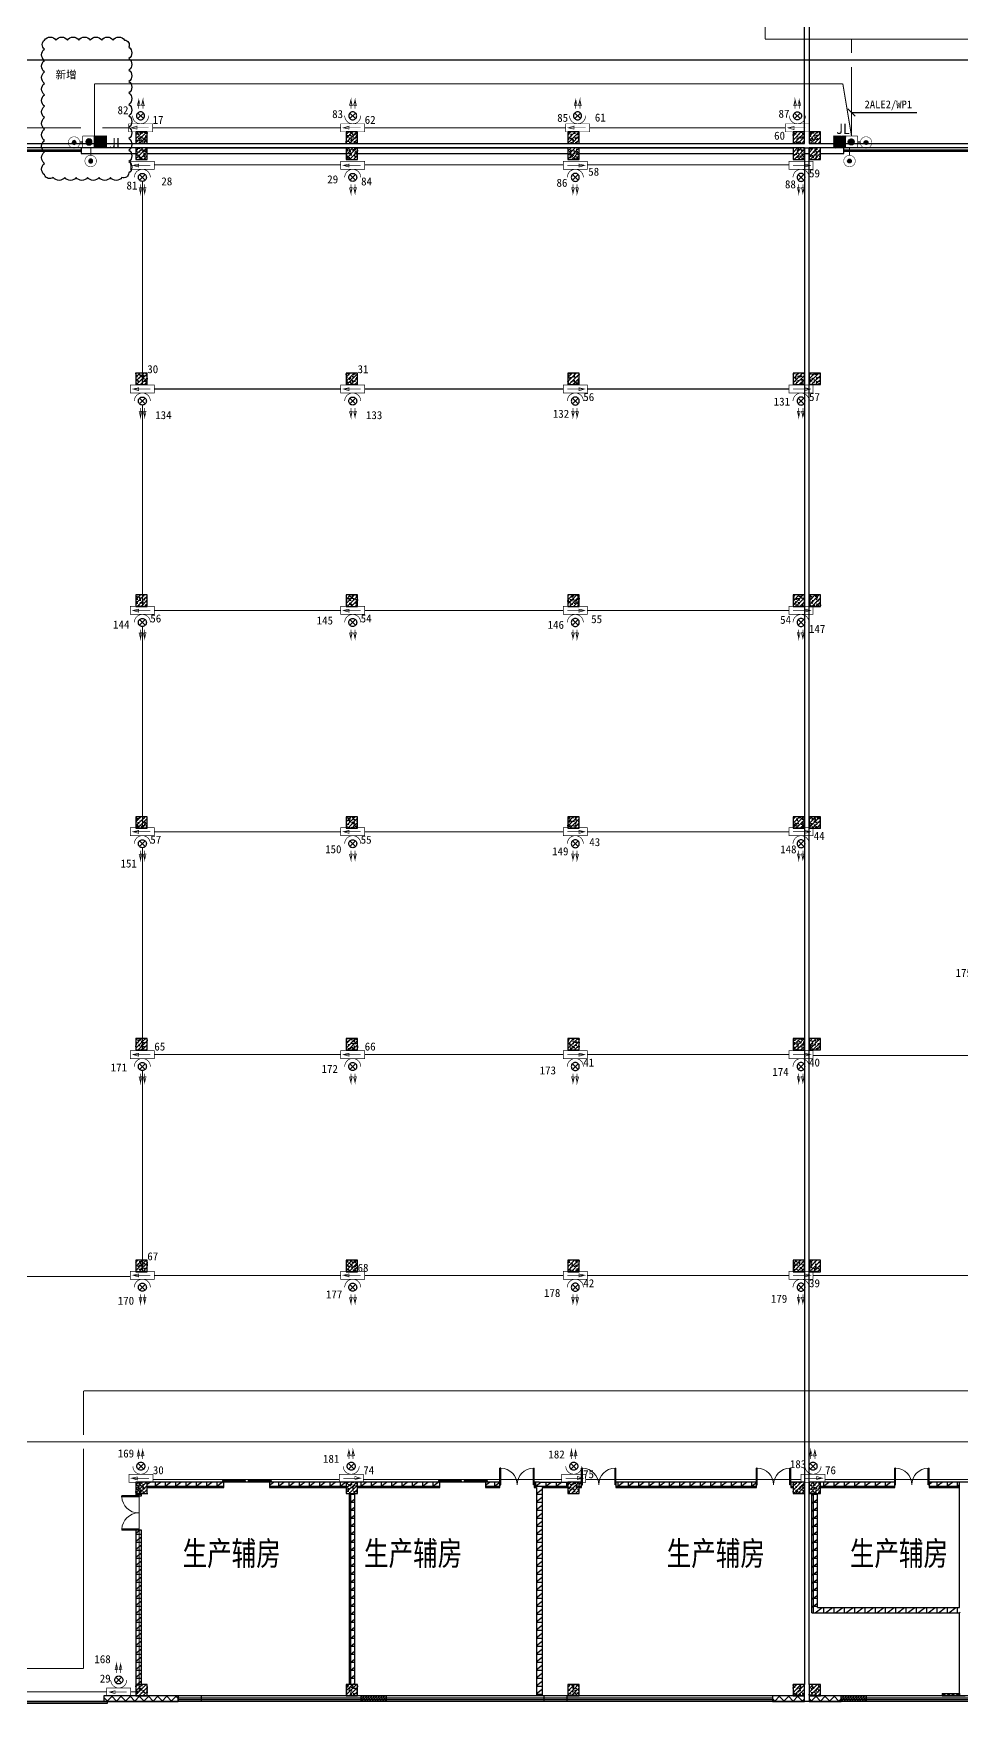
# Model space of a CAD drawing. Header units: millimetres. Extents: x -633009578 to 5705885, y -633235091 to 2571734.
# Drawn here: x 3063186 to 3103796, y 1855664 to 1928709 of the extents above; entities that cross this region are included whole.
import ezdxf

# ---------------------------------------------------------------- set-up
doc = ezdxf.new("R2010")
doc.units = ezdxf.units.MM
doc.header["$LTSCALE"] = 1000
doc.header["$MEASUREMENT"] = 0
doc.linetypes.add('DASH', pattern=[0.35, 0.25, -0.1])
doc.layers.get('0').update_dxf_attribs({"color": 9})
for name, color, linetype in [('000000000000电气', 7, 'Continuous'), ('3T_WOOD', 21, 'Continuous'), ('A-COLUM(柱)', 255, 'Continuous'), ('A-DOOR(门）', 4, 'Continuous'), ('A-F-AREA(计算)', 5, 'Continuous'), ('A-FLOR(看线)', 8, 'Continuous'), ('A-HATH(填充)', 8, 'Continuous'), ('A-TEXT(房间)', 243, 'Continuous'), ('A-WALL(墙)', 255, 'Continuous'), ('A-WINDOW（窗）', 4, 'Continuous'), ('WALL', 9, 'Continuous'), ('电-强电平面-标注', 3, 'Continuous'), ('电-强电平面-线缆', 3, 'Continuous'), ('设备-照明', 3, 'Continuous'), ('设备-箱柜', 3, 'Continuous')]:
    doc.layers.add(name, color=color, linetype=linetype)
doc.styles.add('_TCH', font='simhei.ttf', dxfattribs={"width": 0.75, "bigfont": 'hztxt.shx'})
doc.styles.add('ELEC-DIM', font='simhei.ttf')
doc.styles.add('IDQSTYLE', font='simhei.ttf', dxfattribs={"width": 0.707, "bigfont": 'hztxt.shx'})
doc.styles.add('宋体', font='simhei.ttf')
pattern_1 = [(45, (1908179.395743424, 677977.51603476), (-56.1266007566822, 56.12660075668221), [])]
pattern_2 = [(0, (597621.4751960391, 677977.5160347573), (0, 350), []), (37.875, (598021.4751960391, 677977.5160347573), (-169.61527734408, 218.0766567528281), []), (90, (598021.4751960391, 677977.5160347573), (-450, 2.755455298081545e-14), [])]
pattern_3 = [(45, (597821.4751960391, 677977.5160347573), (-200.0002033111466, 200.0002033111467), []), (135, (597821.4751960391, 677977.5160347573), (-200.0002033111467, -200.0002033111466), [])]

# ---------------------------------------------------------------- blocks, each defined once
blk = doc.blocks.new('HC000078')
at = {"color": 0, "linetype": 'Continuous', "const_width": 0.2}
for points in [[(-3.750000000000028, 1.25), (3.75, 1.25), (3.75, -1.25), (-3.750000000000028, -1.25), (-3.750000000000028, 1.25)], [(2.5, 0), (-2.500000000000028, 0)]]:
    blk.add_lwpolyline(points, dxfattribs=at)
blk.add_lwpolyline([(2.917016710174721, 0), (1.120131515022848, 0.3984556212736834), (1.120131515022848, -0.539087017017323)], close=True, dxfattribs=at)
at = {"color": 0, "style": 'IDQSTYLE', "width": 0.7}
blk.add_attdef('PSFHATT', (5.75, -1.25), '', height=2.5, dxfattribs=at)
blk = doc.blocks.new('HC000064')
at = {"color": 0, "linetype": 'Continuous'}
for p, q in [((-0.8838834764831063, -0.8838834764831063), (0.8838834764831063, 0.8838834764831063)), ((-0.8838834764830494, 0.8838834764831063), (0.8838834764831631, -0.8838834764831063))]:
    blk.add_line(p, q, dxfattribs=at)
at = {"color": 0, "linetype": 'Continuous', "const_width": 0.2}
blk.add_lwpolyline([(5.710751695749348e-14, 2.499999999999886, 0.1989123673796647), (-1.767766952966326, 1.767766952966327, 0.1989123673796613), (-2.5, 1.951292859901378e-16, 0.1989123673796761), (-1.767766952966326, -1.76776695296644, 0.1989123673796782), (5.594010226827932e-14, -2.500000000000227)], format="xyb", dxfattribs=at)
for points in [[(2.226896073527712, 0.5659208660671311), (5.003498004369476, 0.5624686703930024), (3.296463286048663, 1.009912150058199), (3.185957433181557, 0.1260038671447887), (5.003498004369476, 0.5624686703930024)], [(2.224443767981995, -0.721123763554715), (5.001045698823816, -0.7245759592289005), (3.294010980502946, -0.2771324795636474), (3.18350512763584, -1.161040762477114), (5.001045698823816, -0.7245759592289005)]]:
    blk.add_lwpolyline(points, dxfattribs=at)
at = {"color": 0, "linetype": 'Continuous'}
for centre, radius, start, end in [((1.199040866595169e-14, -7.105427357601002e-14), 1.250000000000069, 135.0000000000036, 179.9999999999968), ((-2.259303855112194e-14, -1.740829702612245e-13), 1.250000000000117, 89.99999999999898, 134.9999999999991), ((-9.10937991704941e-14, -1.740829702612245e-13), 1.250000000000117, 45.00000000000085, 89.99999999999582), ((-1.252331571777177e-13, -7.088774012231625e-14), 1.250000000000068, 3.249254662582951e-12, 44.99999999999639), ((-2.284838984678572e-13, -5.684341886080801e-14), 1.250000000000172, 315.0000000000093, 2.605510395054555e-12), ((-2.264854970235319e-14, -5.695444116327053e-14), 1.250000000000034, 179.9999999999974, 225.0000000000007), ((-2.270406085358445e-14, -1.338928967697939e-13), 1.24999999999998, 224.9999999999983, 270.000000000001), ((-9.131584377541913e-14, 3.996802888650564e-15), 1.250000000000118, 270.0000000000042, 315.0000000000028)]:
    blk.add_arc(centre, radius, start, end, dxfattribs=at)
at = {"color": 0, "style": 'IDQSTYLE', "width": 0.7}
blk.add_attdef('PSFHATT', (7.003498004369476, -2.500000010000227), '', height=2.5, dxfattribs=at)
blk = doc.blocks.new('*X287')
at = {"color": 0, "linetype": 'Continuous'}
for p, q in [((236.0206220574499, 320.0249076624117), (237.378127662451, 321.3824132674129)), ((236.0683141725853, 320.496863846259), (236.9061714786037, 321.3347211522775)), ((236.1016244846389, 319.6816460208888), (237.721389303974, 321.3014108402239)), ((236.2512206413302, 319.4069781088681), (237.9960572159946, 321.1518146835326)), ((236.4546819671401, 319.1861753659661), (238.2168599588967, 320.9483533577227)), ((236.710333914097, 319.0175632442111), (238.3854720806517, 320.6927014107658)), ((237.0274190887965, 318.9103843501987), (238.4926509746641, 320.3756162360663)), ((237.4411960024395, 318.8998971951298), (238.503138129733, 319.9618393224233))]:
    blk.add_line(p, q, dxfattribs=at)
blk = doc.blocks.new('*X288')
at = {"color": 0, "linetype": 'Continuous'}
for p, q in [((234.7655414724513, 317.9212989399893), (239.3433150387835, 322.4990725063215)), ((234.7655414724513, 318.3455630087012), (238.9190509700716, 322.4990725063215)), ((234.7655414724513, 318.7698270774131), (238.4947869013596, 322.4990725063215)), ((234.7655414724513, 319.1940911461251), (238.0705228326477, 322.4990725063215)), ((234.7655414724513, 319.618355214837), (237.6462587639358, 322.4990725063215)), ((234.7655414724513, 320.0426192835489), (237.2219946952239, 322.4990725063215)), ((234.7655414724513, 320.4668833522609), (236.797730626512, 322.4990725063215)), ((234.7655414724513, 320.8911474209728), (236.3734665578, 322.4990725063215)), ((234.7655414724513, 321.3154114896847), (235.9492024890881, 322.4990725063215)), ((234.7655414724513, 321.7396755583966), (235.5249384203761, 322.4990725063215)), ((234.7655414724513, 322.1639396271086), (235.1006743516642, 322.4990725063215)), ((234.7675791074955, 317.4990725063215), (239.7655414724513, 322.4970348712774)), ((235.1918431762074, 317.4990725063215), (239.7655414724513, 322.0727708025654)), ((235.6161072449193, 317.4990725063215), (239.7655414724513, 321.6485067338535)), ((236.0403713136312, 317.4990725063215), (239.7655414724513, 321.2242426651416)), ((236.4646353823431, 317.4990725063215), (239.7655414724513, 320.7999785964296)), ((236.8888994510551, 317.4990725063215), (239.7655414724513, 320.3757145277177)), ((237.313163519767, 317.4990725063215), (239.7655414724513, 319.9514504590058)), ((237.7374275884789, 317.4990725063215), (239.7655414724513, 319.5271863902939)), ((238.1616916571909, 317.4990725063215), (239.7655414724513, 319.1029223215819)), ((238.5859557259028, 317.4990725063215), (239.7655414724513, 318.67865825287)), ((239.0102197946147, 317.4990725063215), (239.7655414724513, 318.2543941841581)), ((239.4344838633266, 317.4990725063215), (239.7655414724513, 317.8301301154461))]:
    blk.add_line(p, q, dxfattribs=at)
blk = doc.blocks.new('HC000436')
at = {"color": 0, "linetype": 'Continuous'}
blk.add_line((-2.5, 0), (2.5, 0), dxfattribs=at)
at = {"color": 0, "linetype": 'Continuous', "const_width": 0.3}
for points in [[(2.5, 0), (2.5, 5), (-2.5, 5), (-2.5, 0)], [(-2.5, 0), (-2.5, -5), (2.5, -5)], [(2.5, -5), (2.5, 0)]]:
    blk.add_lwpolyline(points, dxfattribs=at)
at = {"color": 0, "linetype": 'Continuous'}
blk.add_circle((0, -2.361578653910044), 1.25, dxfattribs=at)
at = {"color": 0, "linetype": 'Continuous', "rotation": 180}
blk.add_blockref('*X288', (237.2655414724512, 322.4990725063214), dxfattribs=at)
at = {"color": 0, "linetype": 'Continuous'}
blk.add_blockref('*X287', (-237.2655414724513, -322.4990725063215), dxfattribs=at)
at = {"color": 0, "style": 'IDQSTYLE', "width": 0.7}
blk.add_attdef('PSFHATT', (4.5, -5), '', height=2.5, dxfattribs=at)
blk = doc.blocks.new('*X290')
at = {"color": 0, "linetype": 'Continuous'}
for p, q in [((345.9396703441159, 231.3883717918953), (346.8559364392781, 232.3046378870575)), ((346.0001760270881, 231.8731415435793), (346.371166687594, 232.2441322040853)), ((346.06646209552, 231.0908994745874), (347.153408756586, 232.1778461356533)), ((346.2827710366403, 230.8829443469958), (347.3613638841776, 231.961537194533)), ((346.5911216184944, 230.7670308601379), (347.4772773710355, 231.653186612679)), ((347.1377250094184, 230.88937018235), (347.3549380488233, 231.1065832217549))]:
    blk.add_line(p, q, dxfattribs=at)
blk = doc.blocks.new('HC000448')
at = {"color": 0, "linetype": 'Continuous', "const_width": 0.2000000000000002}
blk.add_lwpolyline([(-2.377408307652388, 0, 1), (2.422591692347567, 0, 1)], format="xyb", close=True, dxfattribs=at)
at = {"color": 0, "linetype": 'Continuous'}
blk.add_circle((0, 0), 0.7803404143294566, dxfattribs=at)
blk.add_blockref('*X290', (-346.7053415061296, -231.5389667250438), dxfattribs=at)
at = {"color": 0, "style": 'IDQSTYLE', "width": 0.7}
blk.add_attdef('PSFHATT', (4.422591702347566, -2.400000009999977), '', height=2.5, dxfattribs=at)
blk = doc.blocks.new('$TCHSYS$WIN2D')
for p, q in [((-0.5, 0.5), (0.5, 0.5)), ((-0.5, 0.5), (-0.4999999999999999, -0.5)), ((0.5, 0.5), (0.4999999999999998, -0.5)), ((0.5, 0.1666666666666666), (-0.5, 0.1666666666666666)), ((0.5, -0.1666666666666667), (-0.5, -0.1666666666666667)), ((-0.4999999999999999, -0.5), (0.5, -0.5))]:
    blk.add_line(p, q)
blk = doc.blocks.new('$DorLib2D$00000126')
at = {"color": 0, "linetype": 'Continuous'}
for p, q in [((-0.5319999999956053, 0.5), (-0.5319999999956053, 0.900000000000091)), ((0.5320000000047003, 0.900000000000091), (0.5320000000047003, 0.5000000000002274))]:
    blk.add_line(p, q, dxfattribs=at)
at = {"color": 0, "linetype": 'DASH'}
for p, q in [((-0.5319999999956053, 0.900000000000091), (0.5320000000047003, 0.900000000000091)), ((-0.5319999999956053, 0.5), (0.5320000000047003, 0.5000000000002274))]:
    blk.add_line(p, q, dxfattribs=at)
blk = doc.blocks.new('$DorLib2D$00000002')
for p, q in [((-0.5, -5.684341886080802e-17), (-0.5000000000000007, 0.4875)), ((-0.4750000000000007, 0.4875), (-0.5000000000000007, 0.4875)), ((-0.475, -2.842170943040401e-17), (-0.4750000000000007, 0.4875)), ((0.475, -2.842170943040401e-17), (0.4750000000000007, 0.4875)), ((0.4750000000000007, 0.4875), (0.5000000000000007, 0.4875)), ((0.5, -5.684341886080802e-17), (0.5000000000000007, 0.4875)), ((-0.5, -5.684341886080802e-17), (-0.475, -2.842170943040401e-17)), ((0.5, -5.684341886080802e-17), (0.475, -2.842170943040401e-17))]:
    blk.add_line(p, q)
at = {"lineweight": 13}
for centre, start, end in [((-0.4875, -4.263256414560601e-17), 0, 88.53071641864632), ((0.4875, -4.263256414560601e-17), 91.4692835813537, 180)]:
    blk.add_arc(centre, 0.4875, start, end, dxfattribs=at)
blk = doc.blocks.new('$DORLIB2D$00000127')
at = {"color": 0}
for points in [[(-0.5333333333328483, 0.7948983154366971), (-0.5333333333328483, 0.690405644187237)], [(-0.03333333333284827, 0.7948983154366971), (-0.5333333333328483, 0.7948983154366971)], [(-0.03333333333284827, 0.7948983154366971), (-0.03333333333284827, 0.690405644187237)], [(0.5333333333328483, 0.7948983154366971), (0.03333333333284827, 0.7948983154366971)], [(0.03333333333284827, 0.7948983154366971), (0.03333333333284827, 0.690405644187237)], [(0.5333333333328483, 0.7948983154366971), (0.5333333333328483, 0.690405644187237)], [(-0.03333333333284827, 0.690405644187237), (-0.5333333333328483, 0.690405644187237)], [(0.5, 0.4999999999999858), (-0.5, 0.4999999999999858)], [(0.5333333333328483, 0.690405644187237), (0.03333333333284827, 0.690405644187237)]]:
    blk.add_lwpolyline(points, dxfattribs=at)
blk = doc.blocks.new('$DorLib2D$00000213')
at = {"color": 0, "linetype": 'DASH', "const_width": 0.02}
blk.add_lwpolyline([(0.5, 3.552713678800501e-15), (-0.5, 3.552713678800501e-15)], dxfattribs=at)
blk = doc.blocks.new('_FZH')
h = blk.add_hatch()
h.set_pattern_fill('钢筋混凝土', color=256, scale=0.1, style=0)
h.set_pattern_definition([(45, (0, 0), (-0.1767766952966369, 0.1767766952966369), []), (50, (0, 0), (0.7172601826007535, -0.06275213498259512), [0.07500000000000001, -0.8250000000000001]), (355, (0, 0), (-0.138751333613, 0.7521921337000119), [0.06, -0.66]), (100.4514, (0.05977168000000001, -0.00522934), (0.5785093817140216, 0.6894395420609536), [0.06374019, -0.701142112]), (46.1842, (0, 0.2), (1.067241048625645, -0.1655190143290181), [0.1125, -1.2375]), (96.6356, (0.088936745, 0.186206693), (0.9346627055487033, 0.9741178709004418), [0.095610288, -1.051713]), (351.1842, (0, 0.2), (0.9346619451336272, 0.9741186009253247), [0.09000000000000001, -0.9900000000000001]), (21, (0.1, 0.15), (0.5969070521184617, -0.4026188906653388), [0.07500000000000001, -0.8250000000000001]), (326, (0.1, 0.15), (0.2433153319215824, 0.7251500450468529), [0.06, -0.66]), (71.4514, (0.149742233, 0.116448394), (0.84022262858149, 0.3225304967099524), [0.06374019, -0.701142112]), (37.50000000000001, (0, 0), (0.01215985531729062, 0.3328938538313115), [0, -0.652, 0, -0.67, 0, -0.6625000000000001]), (7.499999999999999, (0, 0), (0.2630695374421486, 0.3944117118823603), [0, -0.382, 0, -0.637, 0, -0.2525]), (-32.5, (-0.223, 0), (0.533822436172409, -0.02255487173437976), [0, -0.25, 0, -0.78, 0, -1.035]), (-42.5, (-0.323, 0), (0.5831861693423862, 0.1001049823323177), [0, -0.325, 0, -0.518, 0, -0.735])])
h.paths.add_polyline_path([(-0.5, -0.5), (0.5, -0.5), (0.5, 0.5), (-0.5, 0.5)])
blk.add_lwpolyline([(-0.5, -0.5), (0.5, -0.5), (0.5, 0.5), (-0.5, 0.5)], close=True)

msp = doc.modelspace()

# ---------------------------------------------------------------- hatches: boundary and pattern name
at = {"layer": '3T_WOOD'}
h = msp.add_hatch(dxfattribs=at)
h.set_pattern_fill('ANSI31', color=256, scale=50)
h.set_pattern_definition(pattern_1)
h.paths.add_polyline_path([(3077520.046425787, 1855999.596922419), (3078620.046425787, 1855999.596922419), (3078620.046425787, 1855759.596922419), (3077520.046425787, 1855759.596922419)])
h = msp.add_hatch(dxfattribs=at)
h.set_pattern_fill('ANSI31', color=256, scale=50)
h.set_pattern_definition(pattern_1)
h.paths.add_polyline_path([(3098520.015021772, 1855999.596922419), (3099620.015021772, 1855999.596922419), (3099620.015021772, 1855759.596922419), (3098520.015021772, 1855759.596922419)])
at = {"layer": 'A-HATH(填充)'}
h = msp.add_hatch(dxfattribs=at)
h.set_pattern_fill('空心砖', color=256, scale=100, style=0)
h.set_pattern_definition(pattern_2)
h.paths.add_polyline_path([(3068169.994031749, 1865349.596922424), (3068169.994031749, 1865109.596922423), (3071519.994031997, 1865109.596922408), (3071519.994031996, 1865349.596922421)])
h = msp.add_hatch(dxfattribs=at)
h.set_pattern_fill('空心砖', color=256, scale=100, style=0)
h.set_pattern_definition(pattern_2)
h.paths.add_polyline_path([(3076869.994031749, 1865109.59692242), (3076869.994031749, 1865349.596922424), (3073519.994031996, 1865349.596922421), (3073519.994031996, 1865109.596922408)])
h = msp.add_hatch(dxfattribs=at)
h.set_pattern_fill('空心砖', color=256, scale=100, style=0)
h.set_pattern_definition(pattern_2)
h.paths.add_polyline_path([(3077369.994031749, 1865349.596922424), (3077369.994031749, 1865109.596922436), (3080969.994031488, 1865109.596922411), (3080969.994031489, 1865349.596922438)])
h = msp.add_hatch(dxfattribs=at)
h.set_pattern_fill('空心砖', color=256, scale=100, style=0)
h.set_pattern_definition(pattern_2)
h.paths.add_polyline_path([(3082969.994031996, 1865109.596922411), (3083599.994031488, 1865109.596922411), (3083599.994031488, 1865349.596922438), (3082969.994031997, 1865349.596922438)])
h = msp.add_hatch(dxfattribs=at)
h.set_pattern_fill('空心砖', color=256, scale=100, style=0)
h.set_pattern_definition(pattern_2)
h.paths.add_polyline_path([(3085319.994031726, 1865349.596922424), (3085099.994031488, 1865349.596922438), (3085099.994031488, 1865109.596922411), (3085199.994031739, 1865109.596922437), (3085319.994031735, 1865189.596922415)])
h = msp.add_hatch(dxfattribs=at)
h.set_pattern_fill('空心砖', color=256, scale=100, style=0)
h.set_pattern_definition(pattern_2)
h.paths.add_polyline_path([(3085319.994031735, 1865189.596922415), (3085199.994031739, 1865109.596922437), (3085199.994031727, 1855999.596922424), (3085439.994031727, 1855999.596922424), (3085439.994031739, 1865109.596922384)])
h = msp.add_hatch(dxfattribs=at)
h.set_pattern_fill('空心砖', color=256, scale=100, style=0)
h.set_pattern_definition(pattern_2)
h.paths.add_polyline_path([(3086569.994031749, 1865109.596922417), (3086569.994031749, 1865349.596922424), (3085319.994031726, 1865349.596922424), (3085319.994031735, 1865189.596922415), (3085439.994031739, 1865109.596922384)])
h = msp.add_hatch(dxfattribs=at)
h.set_pattern_fill('空心砖', color=256, scale=100, style=0)
h.set_pattern_definition(pattern_2)
h.paths.add_polyline_path([(3087069.994031749, 1865349.596922424), (3087069.994031749, 1865109.596922429), (3087169.994031996, 1865109.596922431), (3087169.994031996, 1865349.596922431)])
h = msp.add_hatch(dxfattribs=at)
h.set_pattern_fill('空心砖', color=256, scale=100, style=0)
h.set_pattern_definition(pattern_2)
h.paths.add_polyline_path([(3088669.994031996, 1865109.596922431), (3094819.994031488, 1865109.596922431), (3094819.994031488, 1865349.596922431), (3088669.994031996, 1865349.596922431)])
h = msp.add_hatch(dxfattribs=at)
h.set_pattern_fill('空心砖', color=256, scale=100, style=0)
h.set_pattern_definition(pattern_2)
h.paths.add_polyline_path([(3096419.994031749, 1865109.596922429), (3096419.994031749, 1865349.596922429), (3096319.994031488, 1865349.596922431), (3096319.994031488, 1865109.596922431)])
h = msp.add_hatch(dxfattribs=at)
h.set_pattern_fill('空心砖', color=256, scale=100, style=0)
h.set_pattern_definition(pattern_2)
h.paths.add_polyline_path([(3097619.994031749, 1865349.596922424), (3097619.994031749, 1865109.596922477), (3100869.994031996, 1865109.596922386), (3100869.994031997, 1865349.596922414)])
h = msp.add_hatch(dxfattribs=at)
h.set_pattern_fill('空心砖', color=256, scale=100, style=0)
h.set_pattern_definition(pattern_2)
h.paths.add_polyline_path([(3103709.994031727, 1865349.596922424), (3102369.994031996, 1865349.596922401), (3102369.994031997, 1865109.596922373), (3103709.994031727, 1865109.596922424)])
h = msp.add_hatch(dxfattribs=at)
h.set_pattern_fill('空心砖', color=256, scale=100, style=0)
h.set_pattern_definition(pattern_2)
h.paths.add_polyline_path([(3067909.994031214, 1864849.596922424), (3067669.994031214, 1864849.596922424), (3067669.994031223, 1864749.596922615), (3067909.994031223, 1864749.596922615)])
h = msp.add_hatch(dxfattribs=at)
h.set_pattern_fill('空心砖', color=256, scale=100, style=0)
h.set_pattern_definition(pattern_2)
h.paths.add_polyline_path([(3076999.994031748, 1856499.596922424), (3077239.994031748, 1856499.596922424), (3077239.99403174, 1864849.596922424), (3076999.99403174, 1864849.596922424)])
h = msp.add_hatch(dxfattribs=at)
h.set_pattern_fill('空心砖', color=256, scale=100, style=0)
h.set_pattern_definition(pattern_2)
h.paths.add_polyline_path([(3097489.994031863, 1864849.596922424), (3097249.994031947, 1864849.596922424), (3097249.994031947, 1859629.596922464), (3097489.994031863, 1859869.596922465)])
h = msp.add_hatch(dxfattribs=at)
h.set_pattern_fill('空心砖', color=256, scale=100, style=0)
h.set_pattern_definition(pattern_2)
h.paths.add_polyline_path([(3067909.994031182, 1856499.596922424), (3067909.994031223, 1863249.596922615), (3067669.994031223, 1863249.596922615), (3067669.994031182, 1856499.596922424)])
h = msp.add_hatch(dxfattribs=at)
h.set_pattern_fill('空心砖', color=256, scale=100, style=0)
h.set_pattern_definition(pattern_2)
h.paths.add_polyline_path([(3097489.994031863, 1859869.596922465), (3097249.994031947, 1859629.596922464), (3103709.994031716, 1859629.596922464), (3103789.994031724, 1859749.596922451), (3103709.994031728, 1859869.596922465)])
h = msp.add_hatch(dxfattribs=at)
h.set_pattern_fill('多孔材料', color=256, scale=50, style=0)
h.set_pattern_definition([(45, (597721.4751960391, 677977.5160347573), (-100.0001016555733, 100.0001016555733), []), (135, (597721.4751960391, 677977.5160347573), (-100.0001016555733, -100.0001016555733), [])])
h.paths.add_polyline_path([(3102949.994031699, 1855999.596922424), (3103709.994031727, 1855999.596922424), (3103709.994031727, 1856099.596922424), (3102949.994031699, 1856099.596922424)])
h = msp.add_hatch(dxfattribs=at)
h.set_pattern_fill('多孔材料', color=256, scale=100, style=0)
h.set_pattern_definition(pattern_3)
h.paths.add_polyline_path([(3066269.986826288, 1855759.59692243), (3069519.983537002, 1855759.59692243), (3069519.983537002, 1855999.596922419), (3066269.986826288, 1855999.596922419)])
h = msp.add_hatch(dxfattribs=at)
h.set_pattern_fill('多孔材料', color=256, scale=100, style=0)
h.set_pattern_definition(pattern_3)
h.paths.add_polyline_path([(3096919.994031749, 1855999.596922424), (3095519.983537002, 1855999.596922419), (3095519.983537002, 1855759.59692243), (3096919.994031749, 1855759.596922424)])
h = msp.add_hatch(dxfattribs=at)
h.set_pattern_fill('多孔材料', color=256, scale=100, style=0)
h.set_pattern_definition(pattern_3)
h.paths.add_polyline_path([(3097119.994031749, 1855759.596922424), (3098520.015021987, 1855759.596922426), (3098520.015021987, 1855999.596922424), (3097119.994031749, 1855999.596922424)])

# ---------------------------------------------------------------- linework, layer by layer
at = {"layer": '3T_WOOD'}
for points in [[(3077520.046425787, 1855999.596922419), (3078620.046425787, 1855999.596922419), (3078620.046425787, 1855759.596922419), (3077520.046425787, 1855759.596922419)], [(3098520.015021772, 1855999.596922419), (3099620.015021772, 1855999.596922419), (3099620.015021772, 1855759.596922419), (3098520.015021772, 1855759.596922419)]]:
    msp.add_lwpolyline(points, close=True, dxfattribs=at)
at = {"layer": 'A-DOOR(门）'}
msp.add_line((3061769.986825959, 1855759.596922424), (3066269.986825959, 1855759.596922424), dxfattribs=at)
at = {"layer": 'A-F-AREA(计算)'}
msp.add_lwpolyline([(3029879.971570265, 1991839.59697076), (3164159.971570265, 1991839.59697076), (3164159.971570265, 1855759.59697076), (3029879.971570265, 1855759.59697076)], close=True, dxfattribs=at)
at = {"layer": 'A-FLOR(看线)'}
for points in [[(3096919.994031749, 1923899.596922424), (3096919.994031749, 1991599.596922424)], [(3097119.994031751, 1991099.596922424), (3097119.994031751, 1923899.596922424)], [(3030619.994031749, 1923899.596922424), (3096919.994031749, 1923899.596922424)], [(3096919.994031747, 1923699.596923012), (3058969.994032061, 1923699.596913596)], [(3096919.994031747, 1923699.596923012), (3096919.994031747, 1856499.596923012)], [(3097119.994031751, 1923899.596922424), (3163419.994031749, 1923899.596922424)], [(3163419.994031749, 1923699.596922424), (3097119.994031749, 1923699.596923012)], [(3097119.994031749, 1856499.596923012), (3097119.994031749, 1923699.596923012)]]:
    msp.add_lwpolyline(points, dxfattribs=at)
at = {"layer": 'A-WALL(墙)'}
for p, q in [((3067669.994031977, 1923699.596922276), (3065269.994031996, 1923699.596922261)), ((3065269.994031996, 1923699.596922261), (3065269.994031996, 1923459.596922261)), ((3065269.994031996, 1923459.596922261), (3067669.994031977, 1923459.596922254)), ((3068169.994031977, 1923699.596922261), (3076869.994031977, 1923699.596922266)), ((3068169.994031977, 1923459.596922261), (3076869.994031977, 1923459.59692226)), ((3077369.994031977, 1923699.596922271), (3086569.994031977, 1923699.596922274)), ((3077369.994031977, 1923459.596922271), (3086569.994031977, 1923459.596922269)), ((3087069.994031977, 1923699.596922289), (3096419.994031977, 1923699.596922264)), ((3087069.994031977, 1923459.596922289), (3096419.994031977, 1923459.596922259)), ((3096919.994031977, 1923699.596922034), (3097119.994031977, 1923699.596922499)), ((3096919.994031977, 1923459.596922034), (3097119.994031977, 1923459.596922378)), ((3098649.994031488, 1923699.596922263), (3097619.994031977, 1923699.596922384)), ((3097619.994031977, 1923459.596922132), (3098649.994031489, 1923459.596922262)), ((3098649.994031489, 1923459.596922262), (3098649.994031488, 1923699.596922263)), ((3071519.994031996, 1865349.596922421), (3068169.994031, 1865349.59692245)), ((3068169.994031, 1865109.596922365), (3071519.994031997, 1865109.596922408)), ((3071519.994031997, 1865109.596922408), (3071519.994031996, 1865349.596922421)), ((3076869.994031976, 1865349.596922383), (3073519.994031996, 1865349.596922421)), ((3073519.994031996, 1865349.596922421), (3073519.994031996, 1865109.596922408)), ((3073519.994031996, 1865109.596922408), (3076869.994031977, 1865109.596922495)), ((3080969.994031489, 1865349.596922438), (3077369.994031976, 1865349.596922367)), ((3077369.994031977, 1865109.596922374), (3080969.994031488, 1865109.596922411)), ((3080969.994031488, 1865109.596922411), (3080969.994031489, 1865349.596922438)), ((3083599.994031488, 1865349.596922438), (3082969.994031997, 1865349.596922438)), ((3082969.994031997, 1865349.596922438), (3082969.994031996, 1865109.596922411)), ((3082969.994031996, 1865109.596922411), (3083599.994031488, 1865109.596922411)), ((3083599.994031488, 1865109.596922411), (3083599.994031488, 1865349.596922438)), ((3085319.994031726, 1865349.596922424), (3085099.994031488, 1865349.596922438)), ((3085099.994031488, 1865349.596922438), (3085099.994031488, 1865109.596922411)), ((3085099.994031488, 1865109.596922411), (3085199.994031739, 1865109.596922437)), ((3085199.994031739, 1865109.596922437), (3085199.994031727, 1855999.596922424)), ((3085319.994031726, 1865349.596922424), (3086569.994031977, 1865349.596922381)), ((3085439.994031739, 1865109.596922384), (3086569.994031977, 1865109.596922706)), ((3085439.994031739, 1865109.596922384), (3085439.994031727, 1855999.596922424)), ((3087169.994031996, 1865349.596922431), (3087069.994031977, 1865349.596921934)), ((3087069.994031977, 1865109.5969235), (3087169.994031996, 1865109.596922431)), ((3087169.994031996, 1865109.596922431), (3087169.994031996, 1865349.596922431)), ((3094819.994031488, 1865349.596922431), (3088669.994031996, 1865349.596922431)), ((3088669.994031996, 1865349.596922431), (3088669.994031996, 1865109.596922431)), ((3088669.994031996, 1865109.596922431), (3094819.994031488, 1865109.596922431)), ((3094819.994031488, 1865109.596922431), (3094819.994031488, 1865349.596922431)), ((3096419.994031, 1865349.596922399), (3096319.994031488, 1865349.596922431)), ((3096319.994031488, 1865349.596922431), (3096319.994031488, 1865109.596922431)), ((3096319.994031488, 1865109.596922431), (3096419.994031, 1865109.596921182)), ((3100869.994031997, 1865349.596922414), (3097619.994031977, 1865349.596922501)), ((3097619.994031976, 1865109.596922398), (3100869.994031996, 1865109.596922386)), ((3100869.994031996, 1865109.596922386), (3100869.994031997, 1865349.596922414)), ((3103709.994031727, 1865349.596922424), (3102369.994031996, 1865349.596922401)), ((3102369.994031996, 1865349.596922401), (3102369.994031997, 1865109.596922373)), ((3102369.994031997, 1865109.596922373), (3103709.994031727, 1865109.596922424)), ((3103709.994031728, 1859869.596922465), (3103709.994031728, 1865349.596922258)), ((3103709.994031727, 1865109.596922424), (3103709.994031727, 1865349.596922424)), ((3104819.994031997, 1865349.596922258), (3103709.994031728, 1865349.596922258)), ((3067669.994030988, 1864849.596922453), (3067669.994031223, 1864749.596922615)), ((3067669.994031223, 1864749.596922615), (3067909.994031223, 1864749.596922615)), ((3067909.994031223, 1864749.596922615), (3067909.994031084, 1864849.596922453)), ((3076999.994031704, 1864849.596922453), (3076999.994031781, 1856499.596922453)), ((3077239.994031762, 1864849.596922453), (3077239.994031738, 1856499.596922453)), ((3097249.994031947, 1859629.596922464), (3097249.994031942, 1864849.596922453)), ((3097489.994031863, 1859869.596922465), (3097489.994031909, 1864849.596922453)), ((3067909.994031223, 1863249.596922615), (3067669.994031223, 1863249.596922615)), ((3067669.994031223, 1863249.596922615), (3067669.994031182, 1856499.596922424)), ((3067909.994031182, 1856499.596922424), (3067909.994031223, 1863249.596922615)), ((3097489.994031863, 1859869.596922465), (3103709.994031728, 1859869.596922465)), ((3097249.994031947, 1859629.596922464), (3103709.994031716, 1859629.596922464)), ((3103709.994031727, 1855999.596922424), (3103709.994031716, 1859629.596922464)), ((3102949.994031699, 1856099.596922424), (3103709.994031727, 1856099.596922424)), ((3102949.994031699, 1856099.596922424), (3102949.994031699, 1855999.596922424)), ((3103709.994031727, 1856099.596922424), (3103709.994031727, 1855999.596922424)), ((3085439.994031727, 1855999.596922424), (3085199.994031727, 1855999.596922424)), ((3102949.994031699, 1855999.596922424), (3103709.994031727, 1855999.596922424)), ((3103709.994031727, 1855999.596922424), (3103949.994031727, 1855999.596922424))]:
    msp.add_line(p, q, dxfattribs=at)
at = {"layer": 'A-WINDOW（窗）'}
for points in [[(3070519.983537002, 1855999.596922417), (3070519.983537002, 1855759.596922424)], [(3078620.046425732, 1855999.596922417), (3078620.046425732, 1855759.596922417)], [(3085519.983537002, 1855999.596922417), (3085519.983537002, 1855759.596922424)], [(3086519.983537002, 1855999.596922417), (3086519.983537002, 1855759.596922424)], [(3099620.015021718, 1855999.596922417), (3099620.015021718, 1855759.596922417)]]:
    msp.add_lwpolyline(points, dxfattribs=at)
at = {"layer": 'WALL'}
for p, q in [((3069519.983537002, 1855999.596922419), (3066269.986826288, 1855999.596922419)), ((3066269.986826288, 1855999.596922419), (3066269.986826288, 1855759.59692243)), ((3066269.986826288, 1855759.59692243), (3069519.983537002, 1855759.59692243)), ((3069519.983537002, 1855759.59692243), (3069519.983537002, 1855999.596922419)), ((3096919.994031749, 1855999.596922424), (3095519.983537002, 1855999.596922419)), ((3095519.983537002, 1855999.596922419), (3095519.983537002, 1855759.59692243)), ((3095519.983537002, 1855759.59692243), (3096919.994031749, 1855759.596922424)), ((3096919.994031749, 1855759.596922424), (3096919.994031749, 1855999.596922424)), ((3098520.015021987, 1855999.596922424), (3097119.994031749, 1855999.596922424)), ((3097119.994031749, 1855999.596922424), (3097119.994031749, 1855759.596922424)), ((3097119.994031749, 1855759.596922424), (3098520.015021987, 1855759.596922426)), ((3098520.015021987, 1855759.596922426), (3098520.015021987, 1855999.596922424))]:
    msp.add_line(p, q, dxfattribs=at)
at = {"layer": '电-强电平面-标注'}
for p, q in [((3098821.113665622, 1925407.099025767), (3099139.311717157, 1925088.900974233)), ((3098980.212691389, 1925248), (3099455, 1925248)), ((3099455, 1925248), (3101837.911392405, 1925248))]:
    msp.add_line(p, q, dxfattribs=at)
at = {"layer": '电-强电平面-线缆', "color": 1, "linetype": 'Continuous', "const_width": 45}
for points in [[(3095200, 1933256.5), (3095200, 1928461)], [(3095200, 1928461), (3134173, 1928461)], [(3098980.212691389, 1927846.5), (3098980.212691389, 1928461)], [(3039182.328569722, 1927546.5), (3135444.994031751, 1927546.5)], [(3098980.212691389, 1924225.716538575), (3098980.212691389, 1927246.5)], [(3059160.962689796, 1924579.127688774), (3065266.965312505, 1924579.127688774)], [(3066199.190487617, 1924579.127688774), (3067350.804717849, 1924579.127688774)], [(3068401.00471785, 1924579.127688774), (3076631.899546778, 1924579.127688774)], [(3077682.099546778, 1924579.127688774), (3086468.893284732, 1924579.127688774)], [(3087519.093284732, 1924579.127688774), (3096088.456525051, 1924579.127688774)], [(3098888, 1923378.470249488), (3098888, 1923700.716538575)], [(3099242.712691389, 1923959.5), (3099365.378984269, 1923959.500000001)], [(3068478.247174757, 1922962.5), (3076631.899546778, 1922962.5)], [(3077682.099546778, 1922962.5), (3086370.906715268, 1922962.5)], [(3087421.106715268, 1922962.5), (3096246.891587653, 1922962.5)], [(3067953.247174757, 1913331.609897556), (3067953.247174757, 1922238.618347273)], [(3068478.247174757, 1913156.509897556), (3076631.899546778, 1913156.509897556)], [(3077682.099546778, 1913156.509897556), (3086370.906715268, 1913156.509897556)], [(3087421.106715268, 1913156.509897556), (3096246.891587653, 1913156.509897556)], [(3067953.247174757, 1903647.397309944), (3067953.247174757, 1912456.409897556)], [(3068478.247174757, 1903472.297309944), (3076631.899546778, 1903472.297309944)], [(3077682.099546778, 1903472.297309944), (3086370.906715268, 1903472.297309944)], [(3087421.106715268, 1903472.297309944), (3096246.891587653, 1903472.297309944)], [(3067953.247174757, 1893971.180584435), (3067953.247174757, 1902772.197309944)], [(3068478.247174757, 1893796.080584435), (3076631.899546778, 1893796.080584435)], [(3077682.099546778, 1893796.080584435), (3086370.906715268, 1893796.080584435)], [(3087421.106715268, 1893796.080584435), (3096246.891587653, 1893796.080584435)], [(3067953.247174757, 1884226.031014055), (3067953.247174757, 1893095.980584435)], [(3068478.247174757, 1884050.931014055), (3076631.899546778, 1884050.931014055)], [(3077682.099546778, 1884050.931014055), (3086370.906715268, 1884050.931014055)], [(3087421.106715268, 1884050.931014055), (3096246.891587653, 1884050.931014055)], [(3097296.891587653, 1884012.5), (3106646.447928197, 1884012.5)], [(3067953.247174757, 1874573.592391969), (3067953.247174757, 1883350.831014055)], [(3062179, 1874343.5), (3067428.247174757, 1874343.5)], [(3068478.247174757, 1874388.748194267), (3076631.899546778, 1874388.748194267)], [(3077682.099546778, 1874388.748194267), (3086370.906715268, 1874388.748194267)], [(3087421.106715268, 1874388.748194267), (3096246.791587653, 1874388.748194267)], [(3097296.991587653, 1874388.748194267), (3106619.994031748, 1874388.748194267)], [(3065384.5, 1869340.5), (3116447.990601299, 1869340.5)], [(3065384.5, 1867415.5), (3065384.5, 1869340.5)], [(3062806.5, 1867115.5), (3105170.79056165, 1867115.5)], [(3065384.5, 1857200.5), (3065384.5, 1866815.5)], [(3067813.5, 1856179), (3067813.5, 1865346.01603479)], [(3068413.047928197, 1865467.51603476), (3076567.347928197, 1865467.51603476)], [(3077617.547928197, 1865467.51603476), (3086302.847928197, 1865467.51603476)], [(3087353.047928197, 1865467.51603476), (3096771.847928197, 1865467.51603476)], [(3097822.047928197, 1865467.51603476), (3104864.895743424, 1865467.51603476)], [(3060210.5, 1857200.5), (3065384.5, 1857200.5)], [(3052708.899530581, 1856179), (3066396.199530581, 1856179)], [(3067446.399530581, 1856179), (3067813.5, 1856179)]]:
    msp.add_lwpolyline(points, dxfattribs=at)
at = {"layer": '电-强电平面-线缆', "color": 6, "linetype": 'ByBlock', "const_width": 45}
for points in [[(3065865.658682332, 1924225.716538575), (3065865.658682332, 1926510.174211852)], [(3065865.658682332, 1926510.174211852), (3098598.423681746, 1926510.174211852)], [(3098598.423681746, 1926510.174211852), (3098980.212691389, 1924225.716538575)], [(3065340.658682332, 1923959.5), (3065217.992389453, 1923959.500000001)], [(3065695.371373722, 1923378.470249488), (3065695.371373722, 1923700.716538575)]]:
    msp.add_lwpolyline(points, dxfattribs=at)
at = {"layer": '设备-照明', "color": 6}
msp.add_lwpolyline([(3063673.85833023, 1928418.519760627, -0.5206), (3064173.85833023, 1928418.519760627, -0.5206), (3064673.85833023, 1928418.519760627, -0.5206), (3065173.85833023, 1928418.519760627, -0.5206), (3065673.85833023, 1928418.519760627, -0.5206), (3066173.85833023, 1928418.519760627, -0.5206), (3066673.85833023, 1928418.519760627, -0.5206), (3067173.85833023, 1928418.519760627, -0.5206), (3067361.452713963, 1928106.11414436, -0.5206), (3067361.452713963, 1927606.11414436, -0.5206), (3067361.452713963, 1927106.11414436, -0.5206), (3067361.452713963, 1926606.11414436, -0.5206), (3067361.452713963, 1926106.11414436, -0.5206), (3067361.452713963, 1925606.11414436, -0.5206), (3067361.452713963, 1925106.11414436, -0.5206), (3067361.452713963, 1924606.11414436, -0.5206), (3067361.452713963, 1924106.11414436, -0.5206), (3067361.452713963, 1923606.11414436, -0.5206), (3067361.452713963, 1923106.11414436, -0.5206), (3067361.452713963, 1922606.11414436, -0.5206), (3067058.460167482, 1922409.10669084, -0.5206), (3066558.460167483, 1922409.10669084, -0.5206), (3066058.460167483, 1922409.10669084, -0.5206), (3065558.460167482, 1922409.10669084, -0.5206), (3065058.460167482, 1922409.10669084, -0.5206), (3064558.460167482, 1922409.10669084, -0.5206), (3064058.460167483, 1922409.10669084, -0.5206), (3063673.85833023, 1922524.504853587, -0.5206), (3063673.85833023, 1923024.504853587, -0.5206), (3063673.85833023, 1923524.504853587, -0.5206), (3063673.85833023, 1924024.504853587, -0.5206), (3063673.85833023, 1924524.504853587, -0.5206), (3063673.85833023, 1925024.504853587, -0.5206), (3063673.85833023, 1925524.504853587, -0.5206), (3063673.85833023, 1926024.504853587, -0.5206), (3063673.85833023, 1926524.504853587, -0.5206), (3063673.85833023, 1927024.504853587, -0.5206), (3063673.85833023, 1927524.504853587, -0.5206), (3063673.85833023, 1928024.504853587, -0.5206), (3063673.85833023, 1928418.519760627, -0.5206)], format="xyb", close=True, dxfattribs=at)

# ---------------------------------------------------------------- block references
at = {"layer": 'A-COLUM(柱)', "xscale": 500, "yscale": 500, "zscale": 500}
for p in [(3067919.994031749, 1924149.596922424), (3077119.994031749, 1924149.596922424), (3086819.994031749, 1924149.596922424), (3096669.994031749, 1924149.596922424), (3097369.994031749, 1924149.596922424), (3067919.994031749, 1923449.596922424), (3077119.994031749, 1923449.596922424), (3086819.994031749, 1923449.596922424), (3096669.994031749, 1923449.596922424), (3097369.994031749, 1923449.596922424), (3067919.994031749, 1913599.596922424), (3077119.994031749, 1913599.596922424), (3086819.994031749, 1913599.596922424), (3096669.994031749, 1913599.596922424), (3097369.994031749, 1913599.596922424), (3067919.994031749, 1903899.596922424), (3077119.994031749, 1903899.596922424), (3086819.994031749, 1903899.596922424), (3096669.994031749, 1903899.596922424), (3097369.994031749, 1903899.596922424), (3067919.994031749, 1894199.596922424), (3077119.994031749, 1894199.596922424), (3086819.994031749, 1894199.596922424), (3096669.994031749, 1894199.596922424), (3097369.994031749, 1894199.596922424), (3067919.994031749, 1884499.596922424), (3077119.994031749, 1884499.596922424), (3086819.994031749, 1884499.596922424), (3096669.994031749, 1884499.596922424), (3097369.994031749, 1884499.596922424), (3067919.994031749, 1874799.596922424), (3077119.994031749, 1874799.596922424), (3086819.994031749, 1874799.596922424), (3096669.994031749, 1874799.596922424), (3097369.994031749, 1874799.596922424), (3067919.994031749, 1865099.596922424), (3077119.994031749, 1865099.596922424), (3086819.994031749, 1865099.596922424), (3096669.994031749, 1865099.596922424), (3097369.994031749, 1865099.596922424), (3067919.994031749, 1856249.596922424), (3077119.994031749, 1856249.596922424), (3086819.994031749, 1856249.596922424), (3096669.994031749, 1856249.596922424), (3097369.994031749, 1856249.596922424)]:
    msp.add_blockref('_FZH', p, dxfattribs=at)
at = {"layer": 'A-DOOR(门）', "extrusion": (0, 0, -1), "xscale": 6000, "yscale": 6000, "zscale": 6000}
for p in [(-3062269.994031978, 1923579.596922262), (-3101649.994031407, 1923579.596922262)]:
    msp.add_blockref('$DorLib2D$00000213', p, dxfattribs=at)
at = {"layer": 'A-DOOR(门）'}
for name, p, xscale, yscale, zscale in [('$DorLib2D$00000002', (3084349.994031416, 1865229.596922424), 1500, 1500, 1500), ('$DorLib2D$00000002', (3087919.994032073, 1865229.596922424), 1500, 1500, 1500), ('$DorLib2D$00000002', (3095569.994031813, 1865229.596922424), 1500, 1500, 1500), ('$DorLib2D$00000002', (3101619.99403174, 1865229.596922424), 1500, 1500, 1500), ('$DORLIB2D$00000127', (3072519.994031977, 1865229.596922424), 2000, 240, 2000), ('$DORLIB2D$00000127', (3081969.99403174, 1865229.596922424), 2000, 240, 2000)]:
    msp.add_blockref(name, p, dxfattribs=dict(at, xscale=xscale, yscale=yscale, zscale=zscale))
at = {"layer": 'A-DOOR(门）', "xscale": -1500, "yscale": 1500, "zscale": 1500, "rotation": 89.99999999999999}
msp.add_blockref('$DorLib2D$00000002', (3067789.994031182, 1863999.596922481), dxfattribs=at)
at = {"layer": 'A-DOOR(门）', "extrusion": (0, 0, -1), "xscale": -4500, "yscale": 240, "zscale": 4500, "rotation": 180}
msp.add_blockref('$DorLib2D$00000126', (-3064019.986825959, 1855879.596922424), dxfattribs=at)
at = {"layer": 'A-WINDOW（窗）', "extrusion": (0, 0, -1), "xscale": 25999.99999999977, "yscale": 240, "zscale": 25999.99999999977}
msp.add_blockref('$TCHSYS$WIN2D', (-3082519.983536978, 1855879.596922424), dxfattribs=at)
at = {"layer": 'A-WINDOW（窗）', "extrusion": (0, 0, -1), "xscale": -18000, "yscale": 240, "zscale": 18000, "rotation": 180.0000000000013}
msp.add_blockref('$TCHSYS$WIN2D', (-3107520.015021769, 1855879.596922424), dxfattribs=at)
at = {"layer": '电-强电平面-线缆', "color": 6, "linetype": 'ByBlock', "xscale": -105, "yscale": 105, "zscale": 105}
for p in [(3064969.371373722, 1923936.995734801), (3065693.871373722, 1923126.5)]:
    msp.add_blockref('HC000448', p, dxfattribs=at)
at = {"layer": '电-强电平面-线缆', "color": 6, "linetype": 'ByBlock', "xscale": -105, "yscale": 105, "zscale": 105, "rotation": 270}
msp.add_blockref('HC000436', (3065865.658682332, 1923963.216538575), dxfattribs=at)
at = {"layer": '设备-照明', "yscale": 140, "zscale": 140}
for name, p, xscale, rotation in [('HC000064', (3067875.90471785, 1925104.127688774), 140, 90.00000000000006), ('HC000064', (3077156.999546778, 1925104.127688774), 140, 90.00000000000006), ('HC000064', (3086993.993284732, 1925104.127688774), 140, 90.00000000000007), ('HC000064', (3096613.456525051, 1925104.127688774), -140, 269.9999999999999), ('HC000078', (3067875.90471785, 1924579.127688774), 140, 180.0000000000001), ('HC000078', (3077156.999546778, 1924579.127688774), 140, 180.0000000000001), ('HC000078', (3086993.993284732, 1924579.127688774), 140, 180.0000000000001), ('HC000078', (3096613.456525051, 1924579.127688774), -140, 359.9999999999998), ('HC000078', (3067953.247174757, 1922938.718347273), -140, 359.9999999999998), ('HC000064', (3067953.247174757, 1922413.718347273), -140, 89.99999999999993), ('HC000078', (3077156.999546778, 1922938.718347273), -140, 359.9999999999998), ('HC000064', (3077156.999546778, 1922413.718347273), -140, 89.99999999999993), ('HC000064', (3086896.006715268, 1922413.718347273), 140, 270.0000000000001), ('HC000064', (3096771.891587653, 1922413.718347273), 140, 270.0000000000001), ('HC000078', (3067953.247174757, 1913156.509897556), -140, 359.9999999999998), ('HC000078', (3077156.999546778, 1913156.509897556), -140, 359.9999999999998), ('HC000064', (3067953.247174757, 1912631.509897556), -140, 89.99999999999993), ('HC000064', (3077156.999546778, 1912631.509897556), -140, 89.99999999999993), ('HC000064', (3086896.006715268, 1912631.509897556), 140, 270.0000000000001), ('HC000064', (3096771.891587653, 1912631.509897556), 140, 270.0000000000001), ('HC000078', (3067953.247174757, 1903472.297309944), -140, 359.9999999999998), ('HC000078', (3077156.999546778, 1903472.297309944), -140, 359.9999999999998), ('HC000064', (3067953.247174757, 1902947.297309944), -140, 89.99999999999993), ('HC000064', (3077156.999546778, 1902947.297309944), -140, 89.99999999999993), ('HC000064', (3086896.006715268, 1902947.297309944), 140, 270.0000000000001), ('HC000064', (3096771.891587653, 1902947.297309944), 140, 270.0000000000001), ('HC000078', (3067953.247174757, 1893796.080584435), -140, 359.9999999999998), ('HC000064', (3067953.247174757, 1893271.080584435), -140, 89.99999999999993), ('HC000078', (3077156.999546778, 1893796.080584435), -140, 359.9999999999998), ('HC000064', (3077156.999546778, 1893271.080584435), -140, 89.99999999999993), ('HC000064', (3086896.006715268, 1893271.080584435), 140, 270.0000000000001), ('HC000064', (3096771.891587653, 1893271.080584435), 140, 270.0000000000001), ('HC000078', (3067953.247174757, 1884050.931014055), -140, 359.9999999999998), ('HC000064', (3067953.247174757, 1883525.931014055), -140, 89.99999999999993), ('HC000078', (3077156.999546778, 1884050.931014055), -140, 359.9999999999998), ('HC000064', (3077156.999546778, 1883525.931014055), -140, 89.99999999999993), ('HC000064', (3086896.006715268, 1883525.931014055), 140, 270.0000000000001), ('HC000064', (3096771.891587653, 1883525.931014055), 140, 270.0000000000001), ('HC000078', (3067953.247174757, 1874398.592391969), -140, 359.9999999999998), ('HC000078', (3077156.999546778, 1874398.592391969), -140, 359.9999999999998), ('HC000064', (3067953.247174757, 1873873.592391969), -140, 89.99999999999993), ('HC000064', (3077156.999546778, 1873873.592391969), -140, 89.99999999999993), ('HC000064', (3086896.006715268, 1873873.592391969), 140, 270.0000000000001), ('HC000064', (3096771.891587653, 1873873.592391969), 140, 270.0000000000001), ('HC000064', (3067887.947928197, 1866046.01603479), -140, 270), ('HC000064', (3077092.447928197, 1866046.01603479), -140, 270), ('HC000064', (3086827.947928197, 1866046.01603479), -140, 270), ('HC000064', (3097296.947928197, 1866046.01603479), -140, 270), ('HC000078', (3077092.447928197, 1865521.01603479), -140, 180), ('HC000078', (3086827.947928197, 1865521.01603479), -140, 180), ('HC000078', (3097296.947928197, 1865521.01603479), -140, 180), ('HC000064', (3066921.299530581, 1856696.016034797), -140, 270)]:
    msp.add_blockref(name, p, dxfattribs=dict(at, xscale=xscale, rotation=rotation))
for p, xscale in [((3086896.006715268, 1922938.718347273), 140), ((3096771.891587653, 1922938.718347273), 140), ((3086896.006715268, 1913156.509897556), 140), ((3096771.891587653, 1913156.509897556), 140), ((3086896.006715268, 1903472.297309944), 140), ((3096771.891587653, 1903472.297309944), 140), ((3086896.006715268, 1893796.080584435), 140), ((3096771.891587653, 1893796.080584435), 140), ((3086896.006715268, 1884050.931014055), 140), ((3096771.891587653, 1884050.931014055), 140), ((3086896.006715268, 1874398.592391969), 140), ((3096771.891587653, 1874398.592391969), 140), ((3067887.947928197, 1865521.01603479), -140), ((3066921.299530581, 1856171.016034797), -140)]:
    msp.add_blockref('HC000078', p, dxfattribs=dict(at, xscale=xscale))
at = {"layer": '设备-箱柜', "xscale": 105, "yscale": 105, "zscale": 105, "rotation": 90}
msp.add_blockref('HC000436', (3098717.712691389, 1923963.216538575), dxfattribs=at)
at = {"layer": '设备-箱柜', "xscale": 105, "yscale": 105, "zscale": 105}
for p in [(3099614, 1923936.995734801), (3098889.5, 1923126.5)]:
    msp.add_blockref('HC000448', p, dxfattribs=at)

# ---------------------------------------------------------------- texts
at = {"layer": '000000000000电气', "color": 4, "lineweight": 35, "style": '宋体'}
for s, p in [('82', (3066868.184241014, 1925176.494744575)), ('83', (3076258.920187847, 1925006.528605398)), ('85', (3086104.585714587, 1924842.709549792)), ('87', (3095787.166999925, 1925021.002220519)), ('81', (3067260.975887269, 1921881.409267656)), ('84', (3077524.582159114, 1922060.591258483)), ('86', (3086074.035253211, 1922001.516641879)), ('88', (3096067.732461536, 1921934.782142799)), ('131', (3095577.042318176, 1912429.030202096)), ('134', (3068517.69127836, 1911840.168015032)), ('133', (3077736.27073129, 1911840.168015032)), ('132', (3085913.120862689, 1911899.073219053)), ('144', (3066673.741680497, 1902679.848421737)), ('145', (3075580.581731637, 1902857.98522276)), ('146', (3085685.300883543, 1902669.850948227)), ('147', (3097119.994031749, 1902492.59249662)), ('150', (3075949.950726088, 1892853.387522224)), ('149', (3085881.077383109, 1892764.319121713)), ('148', (3095858.074266391, 1892850.492799233)), ('151', (3066998.576474693, 1892229.908718644)), ('175', (3103532.020427525, 1887444.623467926)), ('171', (3066568.634215294, 1883309.304872754)), ('172', (3075793.575696832, 1883245.684586674)), ('173', (3085336.618608768, 1883182.064300595)), ('174', (3095515.864381499, 1883118.444014515)), ('177', (3075984.436555071, 1873384.540244341)), ('178', (3085527.479467006, 1873448.16053042)), ('170', (3066878.555896173, 1873107.792000448)), ('179', (3095452.24409542, 1873193.679386102)), ('169', (3066878.555896173, 1866427.661962093)), ('181', (3075857.195982912, 1866195.44791735)), ('182', (3085718.340325245, 1866386.308775588)), ('183', (3096282.494031813, 1865960.846922424)), ('168', (3065854.269290292, 1857431.753510442))]:
    msp.add_text(s, height=350, dxfattribs=at).set_placement(p)
at = {"layer": '000000000000电气', "lineweight": 35, "style": '宋体'}
for s, p in [('17', (3068400.90471785, 1924754.127688774)), ('62', (3077681.999546778, 1924754.127688774)), ('61', (3087750.117833618, 1924854.478381224)), ('60', (3095594.282798288, 1924061.212939146)), ('58', (3087461.695266197, 1922485.565668579)), ('59', (3097121.891587653, 1922413.718347273)), ('56', (3087246.006715268, 1912631.509897556)), ('57', (3097121.891587653, 1912631.509897556)), ('55', (3087590.678125434, 1902915.990665269)), ('54', (3095857.383582104, 1902886.843031162)), ('43', (3087507.104011886, 1893165.046330884)), ('44', (3097329.07734408, 1893440.000483262)), ('41', (3087246.006715268, 1883525.931014055)), ('40', (3097121.891587653, 1883525.931014055)), ('42', (3087246.006715268, 1873873.592391969)), ('39', (3097121.891587653, 1873873.592391969)), ('30', (3068412.947928197, 1865696.01603479)), ('29', (3066089.303541854, 1856582.059378443))]:
    msp.add_text(s, height=350, dxfattribs=at).set_placement(p)
at = {"layer": '000000000000电气', "color": 2, "lineweight": 35, "style": '宋体'}
for s, p in [('28', (3068785.318476988, 1922063.920097306)), ('29', (3076044.393118666, 1922152.988497817)), ('30', (3068169.994031749, 1913849.596922424)), ('31', (3077369.994031749, 1913849.596922424)), ('56', (3068303.247174757, 1902947.297309944)), ('54', (3077506.999546778, 1902947.297309944)), ('57', (3068303.247174757, 1893271.080584435)), ('55', (3077506.999546778, 1893271.080584435)), ('65', (3068478.247174757, 1884225.931014055)), ('66', (3077681.999546778, 1884225.931014055)), ('67', (3068169.994031749, 1875049.596922424)), ('68', (3077369.994031749, 1874549.596922424)), ('74', (3077617.447928197, 1865696.01603479)), ('75', (3087236.330267621, 1865521.01603479)), ('76', (3097821.947928197, 1865696.01603479))]:
    msp.add_text(s, height=350, dxfattribs=at).set_placement(p)
at = {"layer": 'A-TEXT(房间)', "style": '_TCH', "width": 0.75}
for p in [(3069712.777254505, 1861706.173116858), (3077651.472772203, 1861706.173116858), (3090894.07444595, 1861706.173116858), (3098906.417011455, 1861706.173116858)]:
    msp.add_text('生产辅房', height=1050, dxfattribs=at).set_placement(p)
at = {"layer": '电-强电平面-标注', "style": 'ELEC-DIM'}
for s, height, p in [('2ALE2/WP1', 339.8734177215189, (3099549.93670886, 1925434.075949367)), ('JL', 450, (3098298.606414886, 1924311.716538575))]:
    msp.add_text(s, height=height, dxfattribs=at).set_placement(p)
at = {"layer": '电-强电平面-线缆', "color": 6, "linetype": 'ByBlock', "style": 'ELEC-DIM'}
msp.add_text('JL', height=450, dxfattribs=at).set_placement((3066491.692073463, 1923687.186601003))
at = {"layer": '设备-照明', "color": 6, "style": 'ELEC-DIM'}
msp.add_text('新增', height=339.8734177215189, dxfattribs=at).set_placement((3064154.099644134, 1926730.104469642))

doc.saveas('drawing.dxf')
